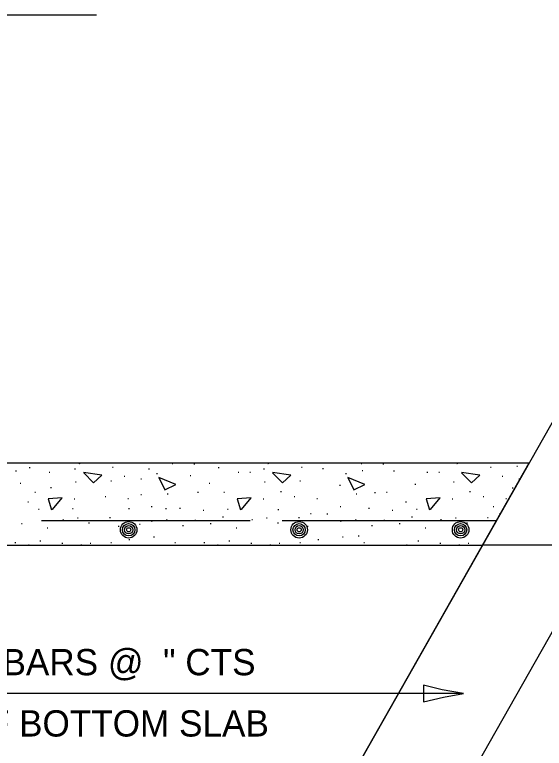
# Model space of a CAD drawing. Extents: x 2133490 to 2172050, y 2138301 to 2145980.
# Drawn here: x 2143653.1 to 2143774.1, y 2145069.8 to 2145237.4 of the extents above; entities that cross this region are included whole.
import ezdxf

# ---------------------------------------------------------------- set-up
doc = ezdxf.new("R2010")
doc.units = 0
for name, color, linetype in [('HS_Dimensions_and_Text', 7, 'Continuous'), ('HS_Pavement_Hidden', 7, 'Continuous'), ('ROW_Pr_Notes', 7, 'Continuous'), ('Topo_Ex_Bridge_Structures', 7, 'Continuous')]:
    doc.layers.add(name, color=color, linetype=linetype)

msp = doc.modelspace()

# ---------------------------------------------------------------- linework, layer by layer
at = {"layer": 'HS_Pavement_Hidden'}
msp.add_line((2143841.23, 2145116.2), (2143759.94, 2145116.2), dxfattribs=at)
for centre, radius in [((2143679.12, 2145119.73), 1.89), ((2143679.12, 2145119.73), 1.41), ((2143679.12, 2145119.73), 0.943), ((2143679.12, 2145119.73), 0.472), ((2143718.06, 2145119.73), 1.89), ((2143718.06, 2145119.73), 1.41), ((2143718.06, 2145119.73), 0.943), ((2143718.06, 2145119.73), 0.472), ((2143754.94, 2145119.73), 1.89), ((2143754.94, 2145119.73), 1.41), ((2143754.94, 2145119.73), 0.943), ((2143754.94, 2145119.73), 0.472)]:
    msp.add_circle(centre, radius, dxfattribs=at)
at = {"layer": 'ROW_Pr_Notes'}
for p, q in [((2143451.75, 2145237.43), (2143671.75, 2145237.43)), ((2143800.63, 2145188), (2143644.89, 2144913.16)), ((2143537.04, 2145135.06), (2143770.63, 2145135.06)), ((2143669.1, 2144955.89), (2143770.63, 2145135.06)), ((2143656.43, 2145133.95), (2143656.62, 2145133.95)), ((2143666.77, 2145133.67), (2143666.96, 2145133.67)), ((2143675.4, 2145134.07), (2143675.59, 2145134.07)), ((2143683.66, 2145133.67), (2143683.85, 2145133.67)), ((2143689.05, 2145134.87), (2143689.24, 2145134.87)), ((2143694.04, 2145134.8), (2143694.23, 2145134.8)), ((2143699.59, 2145133.95), (2143699.78, 2145133.95)), ((2143709.93, 2145133.67), (2143710.12, 2145133.67)), ((2143718.57, 2145134.07), (2143718.76, 2145134.07)), ((2143723.43, 2145133.75), (2143723.62, 2145133.75)), ((2143732.22, 2145134.87), (2143732.41, 2145134.87)), ((2143737.21, 2145134.8), (2143737.39, 2145134.8)), ((2143761.73, 2145134.07), (2143761.92, 2145134.07)), ((2143767.76, 2145134.24), (2143767.95, 2145134.24)), ((2143653.31, 2145133.18), (2143653.5, 2145133.18)), ((2143660.93, 2145132.86), (2143661.12, 2145132.86)), ((2143678.08, 2145131.97), (2143678.27, 2145131.97)), ((2143685.49, 2145132.61), (2143685.67, 2145132.61)), ((2143693.15, 2145132.13), (2143693.34, 2145132.13)), ((2143704.1, 2145132.86), (2143704.28, 2145132.86)), ((2143706.77, 2145132.86), (2143706.96, 2145132.86)), ((2143728.65, 2145132.61), (2143728.84, 2145132.61)), ((2143796.62, 2145133.12), (2143729.05, 2145013.87)), ((2143732.42, 2145133.3), (2143732.61, 2145133.3)), ((2143739.64, 2145133.18), (2143739.83, 2145133.18)), ((2143747.26, 2145132.86), (2143747.45, 2145132.86)), ((2143749.94, 2145132.86), (2143750.12, 2145132.86)), ((2143764.41, 2145131.97), (2143764.6, 2145131.97)), ((2143654.32, 2145130.35), (2143654.51, 2145130.35)), ((2143666.97, 2145130.67), (2143667.16, 2145130.67)), ((2143675.04, 2145130.91), (2143675.23, 2145130.91)), ((2143681.88, 2145131.36), (2143682.07, 2145131.36)), ((2143697.49, 2145130.35), (2143697.68, 2145130.35)), ((2143710.14, 2145130.67), (2143710.32, 2145130.67)), ((2143718.2, 2145130.91), (2143718.39, 2145130.91)), ((2143744.5, 2145130.18), (2143744.69, 2145130.18)), ((2143753.3, 2145130.67), (2143753.49, 2145130.67)), ((2143768.21, 2145131.36), (2143768.4, 2145131.36)), ((2143661.3, 2145129.37), (2143661.48, 2145129.37)), ((2143694.85, 2145128.36), (2143695.04, 2145128.36)), ((2143713.83, 2145128.48), (2143714.01, 2145128.48)), ((2143727.31, 2145129.94), (2143727.5, 2145129.94)), ((2143738.02, 2145128.36), (2143738.2, 2145128.36)), ((2143756.99, 2145128.48), (2143757.18, 2145128.48)), ((2143766.72, 2145129.29), (2143766.91, 2145129.29)), ((2143657.69, 2145128.32), (2143657.87, 2145128.32)), ((2143666.65, 2145126.78), (2143666.84, 2145126.78)), ((2143673.74, 2145127.34), (2143673.93, 2145127.34)), ((2143678.93, 2145126.9), (2143679.12, 2145126.9)), ((2143681.88, 2145127.83), (2143682.07, 2145127.83)), ((2143687.92, 2145127.91), (2143688.11, 2145127.91)), ((2143700.85, 2145128.32), (2143701.04, 2145128.32)), ((2143709.81, 2145126.78), (2143710, 2145126.78)), ((2143716.91, 2145127.34), (2143717.1, 2145127.34)), ((2143722.1, 2145126.9), (2143722.29, 2145126.9)), ((2143731.08, 2145127.91), (2143731.27, 2145127.91)), ((2143735.3, 2145128.24), (2143735.49, 2145128.24)), ((2143752.98, 2145126.78), (2143753.17, 2145126.78)), ((2143760.07, 2145127.34), (2143760.26, 2145127.34)), ((2143765.26, 2145126.9), (2143765.45, 2145126.9)), ((2143656.06, 2145126.13), (2143656.25, 2145126.13)), ((2143684.27, 2145125.03), (2143684.46, 2145125.03)), ((2143765.36, 2145125.77), (2143698.35, 2145007.51)), ((2143727.44, 2145125.03), (2143727.62, 2145125.03)), ((2143742.39, 2145126.13), (2143742.58, 2145126.13)), ((2143762.34, 2145125.08), (2143762.53, 2145125.08)), ((2143658.5, 2145124.43), (2143658.69, 2145124.43)), ((2143666.28, 2145124.59), (2143666.47, 2145124.59)), ((2143679.09, 2145124.59), (2143679.28, 2145124.59)), ((2143687.55, 2145124.59), (2143687.74, 2145124.59)), ((2143690.76, 2145124.67), (2143690.95, 2145124.67)), ((2143696.11, 2145124.22), (2143696.3, 2145124.22)), ((2143701.66, 2145124.43), (2143701.85, 2145124.43)), ((2143713.22, 2145124.35), (2143713.41, 2145124.35)), ((2143720.64, 2145123.45), (2143720.82, 2145123.45)), ((2143724.41, 2145123.37), (2143724.6, 2145123.37)), ((2143733.92, 2145124.67), (2143734.11, 2145124.67)), ((2143739.27, 2145124.22), (2143739.46, 2145124.22)), ((2143744.83, 2145124.43), (2143745.02, 2145124.43)), ((2143763.8, 2145123.45), (2143763.99, 2145123.45)), ((2143659.18, 2145121.86), (2143706.84, 2145121.86)), ((2143664.05, 2145122.07), (2143664.24, 2145122.07)), ((2143667.42, 2145122.48), (2143667.61, 2145122.48)), ((2143674.76, 2145122.56), (2143674.95, 2145122.56)), ((2143684.31, 2145121.67), (2143684.5, 2145121.67)), ((2143687.76, 2145122.07), (2143687.94, 2145122.07)), ((2143694.24, 2145121.91), (2143694.43, 2145121.91)), ((2143700.57, 2145122.72), (2143700.76, 2145122.72)), ((2143707.22, 2145122.07), (2143707.4, 2145122.07)), ((2143710.58, 2145122.48), (2143710.77, 2145122.48)), ((2143714.22, 2145121.86), (2143763.15, 2145121.86)), ((2143717.92, 2145122.56), (2143718.11, 2145122.56)), ((2143727.47, 2145121.67), (2143727.66, 2145121.67)), ((2143730.92, 2145122.07), (2143731.11, 2145122.07)), ((2143737.41, 2145121.91), (2143737.6, 2145121.91)), ((2143743.73, 2145122.72), (2143743.92, 2145122.72)), ((2143750.38, 2145122.07), (2143750.57, 2145122.07)), ((2143753.75, 2145122.48), (2143753.94, 2145122.48)), ((2143761.09, 2145122.56), (2143761.27, 2145122.56)), ((2143654.61, 2145121.18), (2143654.79, 2145121.18)), ((2143660.48, 2145120.17), (2143660.67, 2145120.17)), ((2143669.97, 2145121.3), (2143670.16, 2145121.3)), ((2143676.74, 2145120.53), (2143676.93, 2145120.53)), ((2143681.59, 2145121.02), (2143681.78, 2145121.02)), ((2143691.45, 2145120.7), (2143691.63, 2145120.7)), ((2143697.77, 2145121.18), (2143697.96, 2145121.18)), ((2143703.65, 2145120.17), (2143703.84, 2145120.17)), ((2143713.14, 2145121.3), (2143713.33, 2145121.3)), ((2143719.91, 2145120.53), (2143720.09, 2145120.53)), ((2143734.61, 2145120.7), (2143734.8, 2145120.7)), ((2143740.93, 2145121.18), (2143741.12, 2145121.18)), ((2143746.81, 2145120.17), (2143747, 2145120.17)), ((2143756.3, 2145121.3), (2143756.49, 2145121.3)), ((2143731.57, 2145118.34), (2143731.76, 2145118.34)), ((2143653.15, 2145116.8), (2143653.33, 2145116.8)), ((2143658.86, 2145117.21), (2143659.05, 2145117.21)), ((2143663.89, 2145116.68), (2143664.08, 2145116.68)), ((2143670.3, 2145116.64), (2143670.48, 2145116.64)), ((2143675.04, 2145116.8), (2143675.23, 2145116.8)), ((2143679.17, 2145117.49), (2143679.36, 2145117.49)), ((2143684.8, 2145118.1), (2143684.99, 2145118.1)), ((2143689.66, 2145116.8), (2143689.85, 2145116.8)), ((2143696.31, 2145116.8), (2143696.5, 2145116.8)), ((2143702.03, 2145117.21), (2143702.22, 2145117.21)), ((2143707.05, 2145116.68), (2143707.24, 2145116.68)), ((2143713.46, 2145116.64), (2143713.65, 2145116.64)), ((2143718.2, 2145116.8), (2143718.39, 2145116.8)), ((2143722.34, 2145117.49), (2143722.53, 2145117.49)), ((2143727.96, 2145118.1), (2143728.15, 2145118.1)), ((2143732.83, 2145116.8), (2143733.02, 2145116.8)), ((2143745.19, 2145117.21), (2143745.38, 2145117.21)), ((2143750.22, 2145116.68), (2143750.41, 2145116.68)), ((2143756.63, 2145116.64), (2143756.81, 2145116.64)), ((2143520.27, 2145116.2), (2143759.94, 2145116.2)), ((2143656.23, 2145116.32), (2143656.42, 2145116.32)), ((2143668.23, 2145116.32), (2143668.42, 2145116.32)), ((2143692.3, 2145116.24), (2143692.49, 2145116.24)), ((2143699.39, 2145116.32), (2143699.58, 2145116.32)), ((2143711.39, 2145116.32), (2143711.58, 2145116.32)), ((2143735.46, 2145116.24), (2143735.65, 2145116.24)), ((2143742.56, 2145116.32), (2143742.75, 2145116.32)), ((2143754.56, 2145116.32), (2143754.75, 2145116.32)), ((2143755.59, 2145082.3), (2143551.24, 2145082.3))]:
    msp.add_line(p, q, dxfattribs=at)
for points in [[(2143667.74, 2145135.06), (2143667.86, 2145134.8)], [(2143667.86, 2145134.8), (2143668.01, 2145135.06)], [(2143710.9, 2145135.06), (2143711.02, 2145134.8)], [(2143711.02, 2145134.8), (2143711.18, 2145135.06)], [(2143754.06, 2145135.06), (2143754.19, 2145134.8)], [(2143754.19, 2145134.8), (2143754.34, 2145135.06)], [(2143668.85, 2145132.73), (2143671.12, 2145130.46), (2143673, 2145132.21), (2143668.81, 2145132.82)], [(2143712.01, 2145132.73), (2143714.28, 2145130.46), (2143716.17, 2145132.21), (2143711.97, 2145132.82)], [(2143755.18, 2145132.73), (2143757.45, 2145130.46), (2143759.33, 2145132.21), (2143755.14, 2145132.82)], [(2143686.04, 2145131.64), (2143687.41, 2145128.86), (2143689.92, 2145130.04), (2143686.01, 2145131.7)], [(2143729.21, 2145131.64), (2143730.58, 2145128.86), (2143733.08, 2145130.04), (2143729.18, 2145131.7)], [(2143661.72, 2145124.37), (2143663.94, 2145127.06), (2143660.73, 2145126.82), (2143661.53, 2145124.32)], [(2143704.88, 2145124.37), (2143707.1, 2145127.06), (2143703.89, 2145126.82), (2143704.69, 2145124.32)], [(2143748.05, 2145124.37), (2143750.27, 2145127.06), (2143747.06, 2145126.82), (2143747.86, 2145124.32)]]:
    msp.add_lwpolyline(points, dxfattribs=at)
at = {"layer": 'Topo_Ex_Bridge_Structures'}
msp.add_lwpolyline([(2143746.49, 2145084.2), (2143746.49, 2145082.3), (2143746.49, 2145080.39), (2143751.04, 2145081.51), (2143755.59, 2145082.3), (2143750.74, 2145083.18)], close=True, dxfattribs=at)

# ---------------------------------------------------------------- texts
at = {"layer": 'HS_Dimensions_and_Text'}
for s, p in [('  -#  a  BARS @  " CTS', (2143625.33, 2145086.49)), ('TOP OF BOTTOM SLAB', (2143621.99, 2145072.49))]:
    msp.add_text(s, height=6, dxfattribs=at).set_placement(p)

doc.saveas('drawing.dxf')
